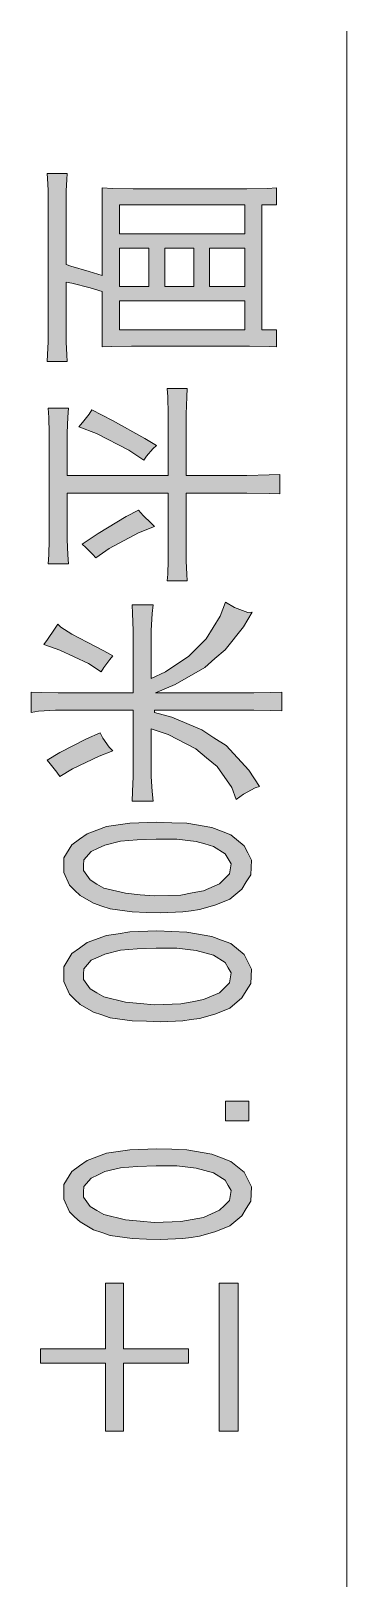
# Model space of a CAD drawing. Header units: millimetres. Extents: x 388 to 64525, y 87 to 607.
# Drawn here: x 64356.51 to 64363.19, y 453.75 to 486.64 of the extents above; entities that cross this region are included whole.
import ezdxf

# ---------------------------------------------------------------- set-up
doc = ezdxf.new("R2010")
doc.units = ezdxf.units.MM

msp = doc.modelspace()

# ---------------------------------------------------------------- hatches: boundary and pattern name
h = msp.add_hatch(color=0)
h.paths.add_polyline_path([(64356.865, 483.142), (64356.865, 483.275), (64356.854, 483.518), (64356.843, 483.626), (64357.27, 483.626), (64357.259, 483.501), (64357.248, 483.257), (64357.248, 483.142), (64357.248, 481.702), (64357.349, 481.666), (64357.732, 481.551), (64358.011, 481.469), (64358.011, 483.321), (64358.226, 483.311), (64358.664, 483.303), (64358.889, 483.303), (64360.821, 483.303), (64361.068, 483.303), (64361.508, 483.311), (64361.698, 483.321), (64361.698, 482.963), (64361.383, 482.963), (64361.383, 480.319), (64361.698, 480.319), (64361.698, 479.961), (64361.551, 479.968), (64361.125, 479.978), (64360.842, 479.978), (64358.843, 479.978), (64358.631, 479.978), (64358.216, 479.968), (64358.011, 479.961), (64358.011, 481.129), (64357.754, 481.207), (64357.37, 481.308), (64357.248, 481.326), (64357.248, 480.193), (64357.248, 480.057), (64357.259, 479.789), (64357.27, 479.652), (64356.843, 479.652), (64356.854, 479.799), (64356.865, 480.068), (64356.865, 480.193)])
h.paths.add_polyline_path([(64361.025, 480.932), (64358.373, 480.932), (64358.373, 480.319), (64361.025, 480.319)])
h.paths.add_polyline_path([(64361.025, 482.963), (64358.373, 482.963), (64358.373, 482.35), (64361.025, 482.35)])
h.paths.add_polyline_path([(64361.025, 482.046), (64360.283, 482.046), (64360.283, 481.236), (64361.025, 481.236)])
h.paths.add_polyline_path([(64359, 482.046), (64358.373, 482.046), (64358.373, 481.236), (64359, 481.236)])
h.paths.add_polyline_path([(64359.946, 482.046), (64359.337, 482.046), (64359.337, 481.236), (64359.946, 481.236)])
h = msp.add_hatch(color=0)
h.dxf.hatch_style = 2
h.paths.add_polyline_path([(64356.89, 478.001), (64356.89, 478.133), (64356.879, 478.466), (64356.865, 478.664), (64357.295, 478.664), (64357.281, 478.477), (64357.27, 478.144), (64357.27, 478.001), (64357.27, 477.245), (64359.405, 477.245), (64359.405, 478.341), (64359.405, 478.538), (64359.395, 478.907), (64359.384, 479.079), (64359.81, 479.079), (64359.799, 478.907), (64359.789, 478.538), (64359.789, 478.341), (64359.789, 477.245), (64360.821, 477.245), (64361.068, 477.245), (64361.541, 477.255), (64361.766, 477.263), (64361.766, 476.851), (64361.541, 476.858), (64361.068, 476.868), (64360.821, 476.868), (64359.789, 476.868), (64359.789, 475.554), (64359.789, 475.428), (64359.799, 475.159), (64359.81, 475.016), (64359.384, 475.016), (64359.395, 475.159), (64359.405, 475.446), (64359.405, 475.589), (64359.405, 476.868), (64357.27, 476.868), (64357.27, 476.023), (64357.27, 475.887), (64357.281, 475.564), (64357.295, 475.374), (64356.865, 475.374), (64356.879, 475.564), (64356.89, 475.88), (64356.89, 476.005)])
h = msp.add_hatch(color=0)
h.dxf.hatch_style = 2
h.paths.add_polyline_path([(64358.889, 477.567), (64358.574, 477.775), (64357.89, 478.126), (64357.517, 478.269), (64357.596, 478.359), (64357.732, 478.538), (64357.789, 478.628), (64358.226, 478.406), (64358.911, 478.026), (64359.158, 477.875), (64359.079, 477.804), (64358.947, 477.65)])
h = msp.add_hatch(color=0)
h.dxf.hatch_style = 2
h.paths.add_polyline_path([(64359.115, 476.166), (64358.775, 476.03), (64358.158, 475.7), (64357.879, 475.5), (64357.811, 475.571), (64357.664, 475.718), (64357.585, 475.79), (64357.922, 476.012), (64358.517, 476.374), (64358.775, 476.507), (64358.879, 476.399), (64359.047, 476.231)])
h = msp.add_hatch(color=0)
h.dxf.hatch_style = 2
h.paths.add_polyline_path([(64358.664, 472.282), (64357.227, 472.282), (64357.023, 472.282), (64356.664, 472.257), (64356.507, 472.229), (64356.507, 472.662), (64356.722, 472.651), (64357.08, 472.644), (64357.227, 472.644), (64358.664, 472.644), (64358.664, 473.794), (64358.664, 473.963), (64358.653, 474.325), (64358.642, 474.511), (64359.09, 474.511), (64359.068, 474.325), (64359.047, 473.963), (64359.047, 473.794), (64359.047, 472.949), (64359.348, 473.092), (64359.839, 473.422), (64360.025, 473.604), (64360.208, 473.787), (64360.505, 474.271), (64360.62, 474.565), (64360.81, 474.45), (64361.089, 474.342), (64361.182, 474.35), (64361, 474.045), (64360.609, 473.554), (64360.394, 473.371), (64360.179, 473.185), (64359.552, 472.823), (64359.137, 472.644), (64361.089, 472.644), (64361.215, 472.644), (64361.573, 472.651), (64361.809, 472.662), (64361.809, 472.264), (64361.573, 472.275), (64361.215, 472.282), (64361.089, 472.282), (64359.115, 472.282), (64359.115, 472.229), (64359.484, 472.132), (64360.115, 471.867), (64360.373, 471.698), (64360.631, 471.533), (64361.114, 471.014), (64361.336, 470.666), (64361.247, 470.638), (64361, 470.502), (64360.842, 470.394), (64360.752, 470.648), (64360.441, 471.089), (64360.215, 471.275), (64359.989, 471.465), (64359.405, 471.77), (64359.047, 471.888), (64359.047, 471.007), (64359.047, 470.881), (64359.068, 470.559), (64359.09, 470.358), (64358.642, 470.358), (64358.653, 470.559), (64358.664, 470.881), (64358.664, 471.007)])
h = msp.add_hatch(color=0)
h.dxf.hatch_style = 2
h.paths.add_polyline_path([(64357.99, 473.092), (64357.721, 473.264), (64357.112, 473.551), (64356.775, 473.669), (64356.854, 473.776), (64357.001, 473.991), (64357.069, 474.099), (64357.137, 474.034), (64357.367, 473.887), (64357.528, 473.801), (64357.693, 473.715), (64358.047, 473.533), (64358.237, 473.432), (64358.169, 473.354), (64358.047, 473.182)])
h = msp.add_hatch(color=0)
h.dxf.hatch_style = 2
h.paths.add_polyline_path([(64358.237, 471.419), (64357.943, 471.311), (64357.384, 471.043), (64357.112, 470.881), (64357.048, 470.971), (64356.912, 471.143), (64356.843, 471.222), (64357.112, 471.383), (64357.675, 471.673), (64357.968, 471.799), (64358.022, 471.691), (64358.158, 471.501)])
h = msp.add_hatch(color=0)
h.paths.add_polyline_path([(64358.947, 468.004), (64358.646, 468.015), (64358.176, 468.079), (64358.001, 468.14), (64357.825, 468.198), (64357.542, 468.363), (64357.427, 468.474), (64357.316, 468.581), (64357.202, 468.846), (64357.202, 469.004), (64357.202, 469.158), (64357.367, 469.434), (64357.528, 469.552), (64357.693, 469.667), (64358.101, 469.821), (64358.348, 469.857), (64358.596, 469.892), (64359.165, 469.914), (64359.484, 469.9), (64359.803, 469.889), (64360.326, 469.799), (64360.53, 469.72), (64360.731, 469.645), (64361.014, 469.416), (64361.089, 469.262), (64361.168, 469.111), (64361.154, 468.803), (64361.057, 468.653), (64360.96, 468.499), (64360.709, 468.284), (64360.552, 468.219), (64360.394, 468.158), (64360.065, 468.069), (64359.889, 468.04), (64359.713, 468.015), (64359.244, 467.997)])
h.paths.add_polyline_path([(64358.81, 468.38), (64359.119, 468.355), (64359.67, 468.373), (64359.91, 468.416), (64360.154, 468.463), (64360.494, 468.61), (64360.595, 468.714), (64360.699, 468.818), (64360.738, 469.029), (64360.674, 469.136), (64360.613, 469.244), (64360.365, 469.402), (64360.179, 469.452), (64359.996, 469.502), (64359.592, 469.552), (64359.373, 469.552), (64359.154, 469.552), (64358.753, 469.538), (64358.574, 469.523), (64358.395, 469.509), (64358.069, 469.43), (64357.922, 469.362), (64357.775, 469.294), (64357.625, 469.115), (64357.617, 469.004), (64357.614, 468.889), (64357.754, 468.692), (64357.9, 468.606), (64358.047, 468.52), (64358.502, 468.409)])
h = msp.add_hatch(color=0)
h.paths.add_polyline_path([(64358.947, 465.704), (64358.646, 465.711), (64358.176, 465.779), (64358.001, 465.837), (64357.825, 465.897), (64357.542, 466.062), (64357.427, 466.17), (64357.316, 466.277), (64357.202, 466.542), (64357.202, 466.7), (64357.202, 466.858), (64357.367, 467.134), (64357.528, 467.248), (64357.693, 467.366), (64358.101, 467.521), (64358.348, 467.556), (64358.596, 467.592), (64359.165, 467.614), (64359.484, 467.599), (64359.803, 467.585), (64360.326, 467.495), (64360.53, 467.42), (64360.731, 467.345), (64361.014, 467.116), (64361.089, 466.962), (64361.168, 466.808), (64361.154, 466.503), (64361.057, 466.349), (64360.96, 466.198), (64360.709, 465.983), (64360.552, 465.919), (64360.394, 465.854), (64360.065, 465.765), (64359.889, 465.74), (64359.713, 465.711), (64359.244, 465.693)])
h.paths.add_polyline_path([(64358.81, 466.08), (64359.119, 466.055), (64359.67, 466.073), (64359.91, 466.116), (64360.154, 466.163), (64360.494, 466.309), (64360.595, 466.413), (64360.699, 466.517), (64360.738, 466.729), (64360.674, 466.836), (64360.613, 466.944), (64360.365, 467.101), (64360.179, 467.151), (64359.996, 467.202), (64359.592, 467.248), (64359.373, 467.248), (64359.154, 467.248), (64358.753, 467.237), (64358.574, 467.223), (64358.395, 467.209), (64358.069, 467.126), (64357.922, 467.062), (64357.775, 466.994), (64357.625, 466.815), (64357.617, 466.7), (64357.614, 466.589), (64357.754, 466.392), (64357.9, 466.306), (64358.047, 466.22), (64358.502, 466.109)])
h = msp.add_hatch(color=0)
h.dxf.hatch_style = 2
h.paths.add_polyline_path([(64361.114, 464.013), (64361.114, 463.601), (64360.62, 463.601), (64360.62, 464.013)])
h = msp.add_hatch(color=0)
h.paths.add_polyline_path([(64358.947, 461.1), (64358.646, 461.111), (64358.176, 461.179), (64358.001, 461.236), (64357.825, 461.293), (64357.542, 461.462), (64357.427, 461.569), (64357.316, 461.677), (64357.202, 461.942), (64357.202, 462.1), (64357.202, 462.257), (64357.367, 462.529), (64357.528, 462.648), (64357.693, 462.762), (64358.101, 462.916), (64358.348, 462.952), (64358.596, 462.988), (64359.165, 463.01), (64359.484, 462.999), (64359.803, 462.985), (64360.326, 462.895), (64360.53, 462.82), (64360.731, 462.741), (64361.014, 462.512), (64361.089, 462.361), (64361.168, 462.207), (64361.154, 461.902), (64361.057, 461.748), (64360.96, 461.594), (64360.709, 461.379), (64360.552, 461.318), (64360.394, 461.254), (64360.065, 461.164), (64359.889, 461.136), (64359.713, 461.111), (64359.244, 461.093)])
h.paths.add_polyline_path([(64358.81, 461.48), (64359.119, 461.451), (64359.67, 461.469), (64359.91, 461.515), (64360.154, 461.558), (64360.494, 461.709), (64360.595, 461.813), (64360.699, 461.913), (64360.738, 462.125), (64360.674, 462.232), (64360.613, 462.343), (64360.365, 462.497), (64360.179, 462.547), (64359.996, 462.598), (64359.592, 462.648), (64359.373, 462.648), (64359.154, 462.648), (64358.753, 462.633), (64358.574, 462.619), (64358.395, 462.608), (64358.069, 462.526), (64357.922, 462.458), (64357.775, 462.39), (64357.625, 462.211), (64357.617, 462.1), (64357.614, 461.985), (64357.754, 461.788), (64357.9, 461.702), (64358.047, 461.619), (64358.502, 461.505)])
h = msp.add_hatch(color=0)
h.dxf.hatch_style = 2
h.paths.add_polyline_path([(64356.707, 458.782), (64358.08, 458.782), (64358.08, 460.165), (64358.463, 460.165), (64358.463, 458.782), (64359.832, 458.782), (64359.832, 458.477), (64358.463, 458.477), (64358.463, 457.037), (64358.08, 457.037), (64358.08, 458.477), (64356.707, 458.477)])
h = msp.add_hatch(color=0)
h.dxf.hatch_style = 2
h.paths.add_polyline_path([(64360.484, 457.037), (64360.484, 460.165), (64360.889, 460.165), (64360.889, 457.037)])

# ---------------------------------------------------------------- linework, layer by layer
at = {"color": 0, "lineweight": 0}
msp.add_lwpolyline([(64363.185, 486.636), (64363.185, 453.748)], dxfattribs=at)
for points in [[(64356.865, 483.142), (64356.865, 483.275), (64356.854, 483.518), (64356.843, 483.626), (64357.27, 483.626), (64357.259, 483.501), (64357.248, 483.257), (64357.248, 483.142), (64357.248, 481.702), (64357.349, 481.666), (64357.732, 481.551), (64358.011, 481.469), (64358.011, 483.321), (64358.226, 483.311), (64358.664, 483.303), (64358.889, 483.303), (64360.821, 483.303), (64361.068, 483.303), (64361.508, 483.311), (64361.698, 483.321), (64361.698, 482.963), (64361.383, 482.963), (64361.383, 480.319), (64361.698, 480.319), (64361.698, 479.961), (64361.551, 479.968), (64361.125, 479.978), (64360.842, 479.978), (64358.843, 479.978), (64358.631, 479.978), (64358.216, 479.968), (64358.011, 479.961), (64358.011, 481.129), (64357.754, 481.207), (64357.37, 481.308), (64357.248, 481.326), (64357.248, 480.193), (64357.248, 480.057), (64357.259, 479.789), (64357.27, 479.652), (64356.843, 479.652), (64356.854, 479.799), (64356.865, 480.068), (64356.865, 480.193)], [(64361.025, 482.963), (64358.373, 482.963), (64358.373, 482.35), (64361.025, 482.35)], [(64359, 482.046), (64358.373, 482.046), (64358.373, 481.236), (64359, 481.236)], [(64359.946, 482.046), (64359.337, 482.046), (64359.337, 481.236), (64359.946, 481.236)], [(64361.025, 482.046), (64360.283, 482.046), (64360.283, 481.236), (64361.025, 481.236)], [(64361.025, 480.932), (64358.373, 480.932), (64358.373, 480.319), (64361.025, 480.319)], [(64356.89, 478.001), (64356.89, 478.133), (64356.879, 478.466), (64356.865, 478.664), (64357.295, 478.664), (64357.281, 478.477), (64357.27, 478.144), (64357.27, 478.001), (64357.27, 477.245), (64359.405, 477.245), (64359.405, 478.341), (64359.405, 478.538), (64359.395, 478.907), (64359.384, 479.079), (64359.81, 479.079), (64359.799, 478.907), (64359.789, 478.538), (64359.789, 478.341), (64359.789, 477.245), (64360.821, 477.245), (64361.068, 477.245), (64361.541, 477.255), (64361.766, 477.263), (64361.766, 476.851), (64361.541, 476.858), (64361.068, 476.868), (64360.821, 476.868), (64359.789, 476.868), (64359.789, 475.554), (64359.789, 475.428), (64359.799, 475.159), (64359.81, 475.016), (64359.384, 475.016), (64359.395, 475.159), (64359.405, 475.446), (64359.405, 475.589), (64359.405, 476.868), (64357.27, 476.868), (64357.27, 476.023), (64357.27, 475.887), (64357.281, 475.564), (64357.295, 475.374), (64356.865, 475.374), (64356.879, 475.564), (64356.89, 475.88), (64356.89, 476.005)], [(64358.889, 477.567), (64358.574, 477.775), (64357.89, 478.126), (64357.517, 478.269), (64357.596, 478.359), (64357.732, 478.538), (64357.789, 478.628), (64358.226, 478.406), (64358.911, 478.026), (64359.158, 477.875), (64359.079, 477.804), (64358.947, 477.65)], [(64359.115, 476.166), (64358.775, 476.03), (64358.158, 475.7), (64357.879, 475.5), (64357.811, 475.571), (64357.664, 475.718), (64357.585, 475.79), (64357.922, 476.012), (64358.517, 476.374), (64358.775, 476.507), (64358.879, 476.399), (64359.047, 476.231)], [(64358.664, 472.282), (64357.227, 472.282), (64357.023, 472.282), (64356.664, 472.257), (64356.507, 472.229), (64356.507, 472.662), (64356.722, 472.651), (64357.08, 472.644), (64357.227, 472.644), (64358.664, 472.644), (64358.664, 473.794), (64358.664, 473.963), (64358.653, 474.325), (64358.642, 474.511), (64359.09, 474.511), (64359.068, 474.325), (64359.047, 473.963), (64359.047, 473.794), (64359.047, 472.949), (64359.348, 473.092), (64359.839, 473.422), (64360.025, 473.604), (64360.208, 473.787), (64360.505, 474.271), (64360.62, 474.565), (64360.81, 474.45), (64361.089, 474.342), (64361.182, 474.35), (64361, 474.045), (64360.609, 473.554), (64360.394, 473.371), (64360.179, 473.185), (64359.552, 472.823), (64359.137, 472.644), (64361.089, 472.644), (64361.215, 472.644), (64361.573, 472.651), (64361.809, 472.662), (64361.809, 472.264), (64361.573, 472.275), (64361.215, 472.282), (64361.089, 472.282), (64359.115, 472.282), (64359.115, 472.229), (64359.484, 472.132), (64360.115, 471.867), (64360.373, 471.698), (64360.631, 471.533), (64361.114, 471.014), (64361.336, 470.666), (64361.247, 470.638), (64361, 470.502), (64360.842, 470.394), (64360.752, 470.648), (64360.441, 471.089), (64360.215, 471.275), (64359.989, 471.465), (64359.405, 471.77), (64359.047, 471.888), (64359.047, 471.007), (64359.047, 470.881), (64359.068, 470.559), (64359.09, 470.358), (64358.642, 470.358), (64358.653, 470.559), (64358.664, 470.881), (64358.664, 471.007)], [(64357.99, 473.092), (64357.721, 473.264), (64357.112, 473.551), (64356.775, 473.669), (64356.854, 473.776), (64357.001, 473.991), (64357.069, 474.099), (64357.137, 474.034), (64357.367, 473.887), (64357.528, 473.801), (64357.693, 473.715), (64358.047, 473.533), (64358.237, 473.432), (64358.169, 473.354), (64358.047, 473.182)], [(64358.237, 471.419), (64357.943, 471.311), (64357.384, 471.043), (64357.112, 470.881), (64357.048, 470.971), (64356.912, 471.143), (64356.843, 471.222), (64357.112, 471.383), (64357.675, 471.673), (64357.968, 471.799), (64358.022, 471.691), (64358.158, 471.501)], [(64358.947, 468.004), (64358.646, 468.015), (64358.176, 468.079), (64358.001, 468.14), (64357.825, 468.198), (64357.542, 468.363), (64357.427, 468.474), (64357.316, 468.581), (64357.202, 468.846), (64357.202, 469.004), (64357.202, 469.158), (64357.367, 469.434), (64357.528, 469.552), (64357.693, 469.667), (64358.101, 469.821), (64358.348, 469.857), (64358.596, 469.892), (64359.165, 469.914), (64359.484, 469.9), (64359.803, 469.889), (64360.326, 469.799), (64360.53, 469.72), (64360.731, 469.645), (64361.014, 469.416), (64361.089, 469.262), (64361.168, 469.111), (64361.154, 468.803), (64361.057, 468.653), (64360.96, 468.499), (64360.709, 468.284), (64360.552, 468.219), (64360.394, 468.158), (64360.065, 468.069), (64359.889, 468.04), (64359.713, 468.015), (64359.244, 467.997)], [(64358.81, 468.38), (64359.119, 468.355), (64359.67, 468.373), (64359.91, 468.416), (64360.154, 468.463), (64360.494, 468.61), (64360.595, 468.714), (64360.699, 468.818), (64360.738, 469.029), (64360.674, 469.136), (64360.613, 469.244), (64360.365, 469.402), (64360.179, 469.452), (64359.996, 469.502), (64359.592, 469.552), (64359.373, 469.552), (64359.154, 469.552), (64358.753, 469.538), (64358.574, 469.523), (64358.395, 469.509), (64358.069, 469.43), (64357.922, 469.362), (64357.775, 469.294), (64357.625, 469.115), (64357.617, 469.004), (64357.614, 468.889), (64357.754, 468.692), (64357.9, 468.606), (64358.047, 468.52), (64358.502, 468.409)], [(64358.947, 465.704), (64358.646, 465.711), (64358.176, 465.779), (64358.001, 465.837), (64357.825, 465.897), (64357.542, 466.062), (64357.427, 466.17), (64357.316, 466.277), (64357.202, 466.542), (64357.202, 466.7), (64357.202, 466.858), (64357.367, 467.134), (64357.528, 467.248), (64357.693, 467.366), (64358.101, 467.521), (64358.348, 467.556), (64358.596, 467.592), (64359.165, 467.614), (64359.484, 467.599), (64359.803, 467.585), (64360.326, 467.495), (64360.53, 467.42), (64360.731, 467.345), (64361.014, 467.116), (64361.089, 466.962), (64361.168, 466.808), (64361.154, 466.503), (64361.057, 466.349), (64360.96, 466.198), (64360.709, 465.983), (64360.552, 465.919), (64360.394, 465.854), (64360.065, 465.765), (64359.889, 465.74), (64359.713, 465.711), (64359.244, 465.693)], [(64358.81, 466.08), (64359.119, 466.055), (64359.67, 466.073), (64359.91, 466.116), (64360.154, 466.163), (64360.494, 466.309), (64360.595, 466.413), (64360.699, 466.517), (64360.738, 466.729), (64360.674, 466.836), (64360.613, 466.944), (64360.365, 467.101), (64360.179, 467.151), (64359.996, 467.202), (64359.592, 467.248), (64359.373, 467.248), (64359.154, 467.248), (64358.753, 467.237), (64358.574, 467.223), (64358.395, 467.209), (64358.069, 467.126), (64357.922, 467.062), (64357.775, 466.994), (64357.625, 466.815), (64357.617, 466.7), (64357.614, 466.589), (64357.754, 466.392), (64357.9, 466.306), (64358.047, 466.22), (64358.502, 466.109)], [(64361.114, 464.013), (64361.114, 463.601), (64360.62, 463.601), (64360.62, 464.013)], [(64358.947, 461.1), (64358.646, 461.111), (64358.176, 461.179), (64358.001, 461.236), (64357.825, 461.293), (64357.542, 461.462), (64357.427, 461.569), (64357.316, 461.677), (64357.202, 461.942), (64357.202, 462.1), (64357.202, 462.257), (64357.367, 462.529), (64357.528, 462.648), (64357.693, 462.762), (64358.101, 462.916), (64358.348, 462.952), (64358.596, 462.988), (64359.165, 463.01), (64359.484, 462.999), (64359.803, 462.985), (64360.326, 462.895), (64360.53, 462.82), (64360.731, 462.741), (64361.014, 462.512), (64361.089, 462.361), (64361.168, 462.207), (64361.154, 461.902), (64361.057, 461.748), (64360.96, 461.594), (64360.709, 461.379), (64360.552, 461.318), (64360.394, 461.254), (64360.065, 461.164), (64359.889, 461.136), (64359.713, 461.111), (64359.244, 461.093)], [(64358.81, 461.48), (64359.119, 461.451), (64359.67, 461.469), (64359.91, 461.515), (64360.154, 461.558), (64360.494, 461.709), (64360.595, 461.813), (64360.699, 461.913), (64360.738, 462.125), (64360.674, 462.232), (64360.613, 462.343), (64360.365, 462.497), (64360.179, 462.547), (64359.996, 462.598), (64359.592, 462.648), (64359.373, 462.648), (64359.154, 462.648), (64358.753, 462.633), (64358.574, 462.619), (64358.395, 462.608), (64358.069, 462.526), (64357.922, 462.458), (64357.775, 462.39), (64357.625, 462.211), (64357.617, 462.1), (64357.614, 461.985), (64357.754, 461.788), (64357.9, 461.702), (64358.047, 461.619), (64358.502, 461.505)], [(64356.707, 458.782), (64358.08, 458.782), (64358.08, 460.165), (64358.463, 460.165), (64358.463, 458.782), (64359.832, 458.782), (64359.832, 458.477), (64358.463, 458.477), (64358.463, 457.037), (64358.08, 457.037), (64358.08, 458.477), (64356.707, 458.477)], [(64360.484, 457.037), (64360.484, 460.165), (64360.889, 460.165), (64360.889, 457.037)]]:
    msp.add_lwpolyline(points, close=True, dxfattribs=at)

doc.saveas('drawing.dxf')
